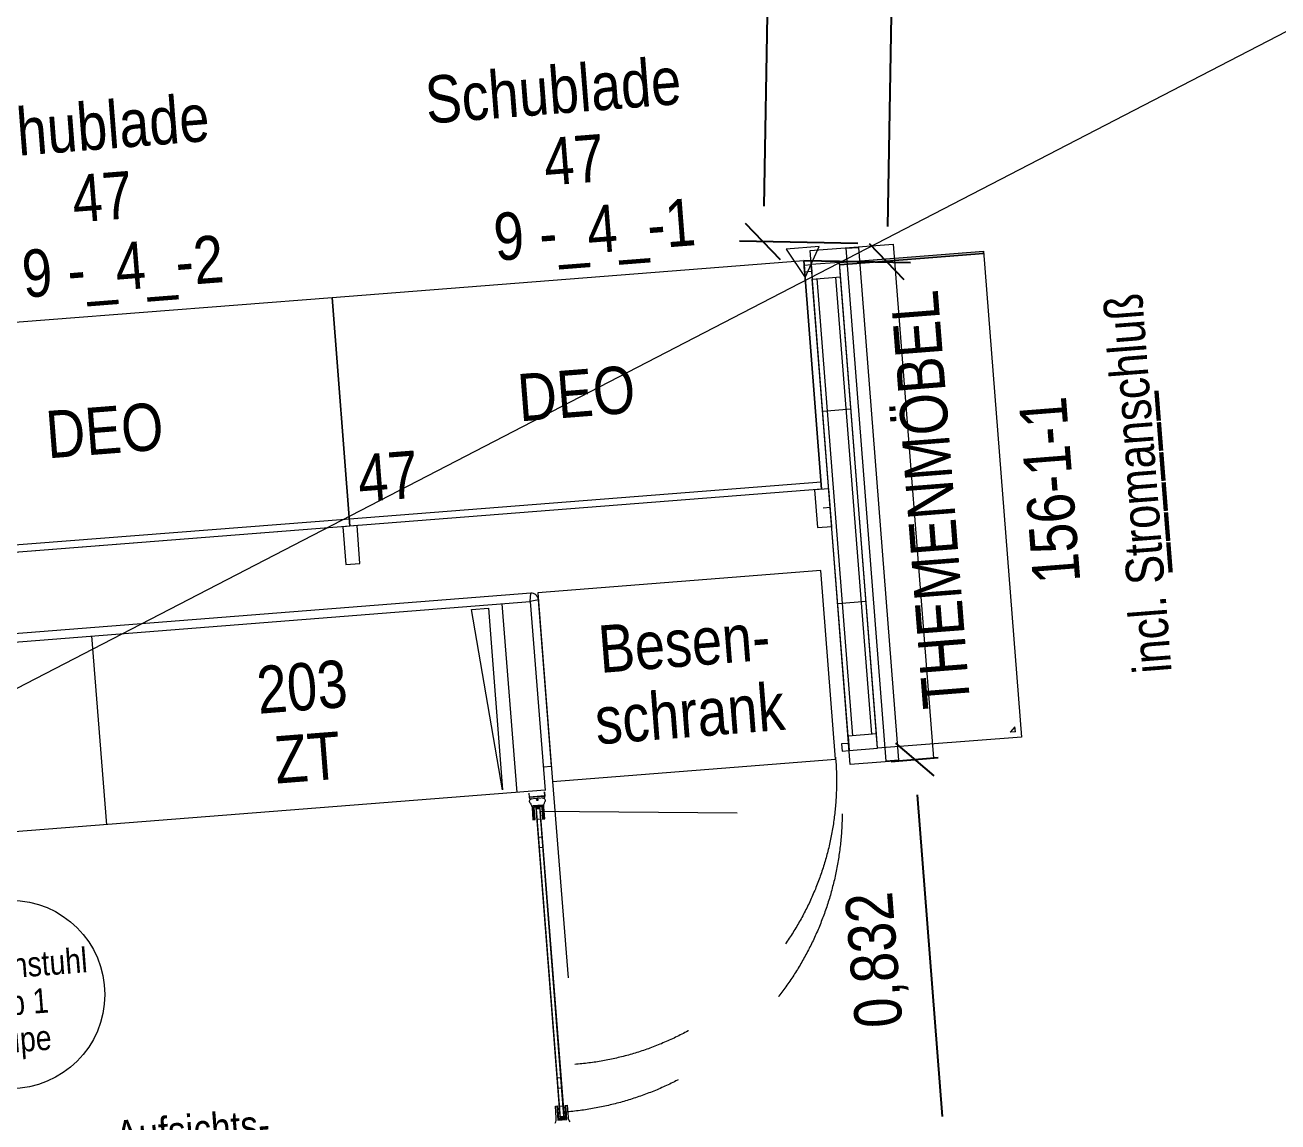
# Model space of a CAD drawing. Header units: millimetres. Extents: x 1954135 to 2038297, y 1349223 to 1397094.
# Drawn here: x 2003677 to 2006325, y 1381732 to 1384050 of the extents above; entities that cross this region are included whole.
import ezdxf
from ezdxf.enums import TextEntityAlignment as Align

# ---------------------------------------------------------------- set-up
doc = ezdxf.new("R2010")
doc.units = ezdxf.units.MM
doc.header["$MEASUREMENT"] = 0
doc.linetypes.add('DGN Style 2', pattern=[694.23873, 416.543238, -277.695492])
doc.layers.get('Defpoints').update_dxf_attribs({"lineweight": 0})
for name, color, linetype, lineweight in [('01_Grundriss (Construction)', 7, 'Continuous', 0), ('10_Einrichtung', 7, 'Continuous', 0), ('10_Einrichtung (Construction)', 7, 'Continuous', 0), ('13_Ladenbau', 94, 'Continuous', 0), ('20_Sortimentierung', 7, 'Continuous', 0), ('21_Modulnummer', 7, 'Continuous', 0), ('TXT Schrift allgemein', 7, 'Continuous', 13)]:
    doc.layers.add(name, color=color, linetype=linetype, lineweight=lineweight)
doc.layers.add('02_Unterzug', color=253, linetype='Continuous', lineweight=0, transparency=0.4)
doc.styles.add('Rossmann', font='ARIALN.TTF', dxfattribs={"height": 100})
doc.styles.add('Style-Arial Narrow', font='ARIALN.TTF')
doc.dimstyles.new('Rossmann', dxfattribs={"dimtxt": 100, "dimasz": 75, "dimexe": 50, "dimexo": 0.0625, "dimgap": 50, "dimtad": 1, "dimdec": 3, "dimlfac": 0.001, "dimzin": 3, "dimtxsty": 'Rossmann', "dimcen": 0, "dimadec": 3, "dimazin": 0, "dimtfac": 1, "dimtdec": 0, "dimtofl": 0, "dimtmove": 0, "dimatfit": 1, "dimfxl": 200, "dimfxlon": 1, "dimfrac": 2, "dimtolj": 1, "dimtzin": 3, "dimarcsym": 0})

# ---------------------------------------------------------------- blocks, each defined once
blk = doc.blocks.new('_Oblique-1')
at = {"color": 0, "linetype": 'ByBlock', "lineweight": -2}
blk.add_line((0.5, 0.5), (-0.5, -0.5), dxfattribs=at)
blk = doc.blocks.new('*D376')
at = {"layer": '10_Einrichtung', "color": 0, "linetype": 'ByBlock', "lineweight": -2, "transparency": 16777216}
for p, q in [((2005470.9, 1385494.5), (2005220.9, 1385498.9)), ((2005436.8, 1383588.8), (2005186.8, 1383593.3))]:
    blk.add_line(p, q, dxfattribs=at)
at = {"layer": '10_Einrichtung', "color": 0, "linetype": 'Continuous', "lineweight": -2, "transparency": 16777216}
blk.add_line((2005269.6, 1385423), (2005238.2, 1383667.4), dxfattribs=at)
at = {"layer": 'Defpoints', "color": 0, "linetype": 'Continuous', "lineweight": 0, "transparency": 16777216}
for p in [(2006592.7, 1385474.4), (2005236.8, 1383592.4), (2005511.6, 1383587.5)]:
    blk.add_point(p, dxfattribs=at)
at = {"layer": '10_Einrichtung', "color": 0, "linetype": 'Continuous', "lineweight": -2, "transparency": 16777216, "xscale": 75, "yscale": 75, "zscale": 75}
for p, rotation in [((2005270.9, 1385498), 88.9753740006706), ((2005236.8, 1383592.4), 268.9753740006706)]:
    blk.add_blockref('_Oblique-1', p, dxfattribs=dict(at, rotation=rotation))
at = {"layer": '10_Einrichtung', "color": 0, "linetype": 'Continuous', "lineweight": 0, "transparency": 16777216, "insert": (2005143.8, 1384547.2), "char_height": 100, "attachment_point": 5, "rotation": 88.9754, "style": 'Style-Arial Narrow'}
blk.add_mtext('\\A1;1,906', dxfattribs=at)
blk = doc.blocks.new('*D1500')
at = {"layer": '13_Ladenbau', "color": 0, "linetype": 'ByBlock', "lineweight": -2, "transparency": 16777216}
for p, q in [((2005727.8, 1386245), (2005496.5, 1386249.1)), ((2005322.8, 1383552.9), (2005548.2, 1383548.8))]:
    blk.add_line(p, q, dxfattribs=at)
at = {"layer": '13_Ladenbau', "color": 94, "linetype": 'Continuous', "lineweight": -2, "transparency": 16777216}
blk.add_line((2005545.2, 1386173.2), (2005499.6, 1383624.7), dxfattribs=at)
at = {"layer": 'Defpoints', "color": 0, "linetype": 'Continuous', "lineweight": 0, "transparency": 16777216}
for p in [(2005727.9, 1386245), (2005322.8, 1383552.9), (2005498.3, 1383549.7)]:
    blk.add_point(p, dxfattribs=at)
at = {"layer": '13_Ladenbau', "color": 94, "linetype": 'Continuous', "lineweight": -2, "transparency": 16777216, "xscale": 75, "yscale": 75, "zscale": 75}
for p, rotation in [((2005546.5, 1386248.2), 88.97537400047342), ((2005498.3, 1383549.7), 268.9753740004734)]:
    blk.add_blockref('_Oblique-1', p, dxfattribs=dict(at, rotation=rotation))
at = {"layer": '13_Ladenbau', "color": 0, "linetype": 'Continuous', "lineweight": 0, "transparency": 16777216, "insert": (2005412.3, 1384900.9), "char_height": 100, "attachment_point": 5, "rotation": 88.9754, "style": 'Style-Arial Narrow'}
blk.add_mtext('\\A1;2,699', dxfattribs=at)
blk = doc.blocks.new('Kassenstuhl Typ 1 taupe')
at = {"layer": '10_Einrichtung', "color": 7, "linetype": 'Continuous', "lineweight": 0}
blk.add_circle((0, 0), 199.1, dxfattribs=at)
at = {"layer": '10_Einrichtung', "color": 7, "linetype": 'Continuous', "lineweight": 0, "insert": (3.8, -26), "char_height": 52.363, "width": 235.76, "attachment_point": 5, "line_spacing_factor": 0.9, "style": 'Rossmann'}
blk.add_mtext('Kassenstuhl\\PTyp 1\\Ptaupe', dxfattribs=at)
blk = doc.blocks.new('ABM Lübeck Kompakt lang rechts')
at = {"layer": '10_Einrichtung', "linetype": 'Continuous', "lineweight": 0}
for p, q in [((1527.5, 209.4), (-1527.5, 209.4)), ((-1525, 191.9), (1525, 191.9)), ((1465, 191.9), (1465, -208.1)), ((1525, 191.9), (1527.5, 209.4)), ((1542.5, 194.4), (1525, 191.9)), ((1525, 191.9), (1525, -208.1)), ((1542.5, -158.1), (1542.5, 194.4)), ((1525, -158.1), (1542.5, -158.1))]:
    blk.add_line(p, q, dxfattribs=at)
blk.add_arc((1527.5, 194.4), 15, 359.9365, 90.1016, dxfattribs=at)
at = {"layer": '10_Einrichtung (Construction)', "lineweight": 0}
blk.add_line((595, 191.9), (595, -208.1), dxfattribs=at)
blk = doc.blocks.new('ZT 203')
at = {"layer": '10_Einrichtung (Construction)', "color": 178, "lineweight": 0}
for p, q in [((-54.1, 367.3), (-17.9, 367.3)), ((-18.1, -18.1), (-54.1, 367.3)), ((-17.9, 367.3), (-18.1, -18.1))]:
    blk.add_line(p, q, dxfattribs=at)
blk = doc.blocks.new('*U1534')
at = {"layer": '10_Einrichtung', "linetype": 'Continuous', "lineweight": 0}
blk.add_blockref('ABM Lübeck Kompakt lang rechts', (0, 0), dxfattribs=at)
at = {"layer": '10_Einrichtung', "color": 178, "lineweight": 0}
blk.add_blockref('ZT 203', (1453.9, -182), dxfattribs=at)
at = {"layer": '10_Einrichtung (Construction)', "linetype": 'Continuous', "lineweight": 0, "insert": (1030, -24.7), "char_height": 100, "attachment_point": 5, "line_spacing_factor": 0.9, "style": 'Rossmann'}
blk.add_mtext('\\C256;203\\PZT', dxfattribs=at)
blk = doc.blocks.new('*U1541')
at = {"layer": '02_Unterzug', "color": 7}
for p, q in [((1512.8, 680.4), (1512.8, 25.4)), ((1512.8, 680.4), (1520.8, 680.4)), ((1520.8, 680.4), (1520.8, 25.4)), ((1512.8, 620.4), (1520.8, 620.4)), ((1512.8, 110.4), (1520.8, 110.4)), ((1504.3, 50.9), (1508.8, 50.9)), ((1504.3, 25.8), (1504.3, 50.9)), ((1507.3, 50.9), (1507.3, 20.9)), ((1508.8, 48.9), (1507.3, 48.9)), ((1508.8, 50.9), (1508.8, 25.4)), ((1512.8, 50.4), (1520.8, 50.4)), ((1512.8, 27.4), (1520.8, 27.4)), ((1524.8, 50.9), (1529.3, 50.9)), ((1524.8, 25.4), (1524.8, 50.9)), ((1526.3, 48.9), (1524.8, 48.9)), ((1526.3, 20.9), (1526.3, 50.9)), ((1529.3, 50.9), (1529.3, 25.8)), ((1507.3, 25.4), (1508.8, 25.4)), ((1507.3, 20.9), (1526.3, 20.9)), ((1509.8, 24.4), (1509.8, 22.9)), ((1509.8, 24.4), (1523.8, 24.4)), ((1509.8, 22.9), (1523.8, 22.9)), ((1512.8, 25.4), (1520.8, 25.4)), ((1523.8, 22.9), (1523.8, 24.4)), ((1524.8, 25.4), (1526.3, 25.4)), ((1529.3, 25.2), (1529.3, 25.2))]:
    blk.add_line(p, q, dxfattribs=at)
for centre, radius, start, end in [((1484.3, 25.8), 20, 327.7958, 0), ((1509.8, 25.4), 2.5, 180, 270), ((1509.8, 25.4), 1, 180, 270), ((1523.8, 25.4), 1, 270, 360), ((1523.8, 25.4), 2.5, 270, 0), ((1549.3, 25.8), 20, 180, 212.2042)]:
    blk.add_arc(centre, radius, start, end, dxfattribs=at)
blk = doc.blocks.new('*U1543')
at = {"layer": '10_Einrichtung', "linetype": 'DGN Style 2'}
blk.add_line((300, -100), (300, 500), dxfattribs=at)
at = {"layer": '10_Einrichtung', "flags": 128}
blk.add_lwpolyline([(-300, -100), (-300, -500), (300, -500), (300, -100)], close=True, dxfattribs=at)
at = {"layer": '10_Einrichtung', "linetype": 'DGN Style 2', "extrusion": (0, 0, -1)}
blk.add_arc((-300, -100), 600, 359.5831, 90, dxfattribs=at)
blk = doc.blocks.new('Besenschrank Kompakt')
at = {"layer": '10_Einrichtung'}
blk.add_blockref('*U1543', (0, 0), dxfattribs=at)
at = {"layer": '10_Einrichtung (Construction)', "linetype": 'Continuous', "insert": (0, -294.8), "char_height": 100, "attachment_point": 5, "rotation": 180, "line_spacing_factor": 0.9, "style": 'Rossmann'}
blk.add_mtext('\\C256;Besen-\\Pschrank', dxfattribs=at)
blk = doc.blocks.new('*U1545')
at = {"layer": '10_Einrichtung', "color": 5, "linetype": 'Continuous', "lineweight": 30, "extrusion": (0, 0, -1), "flags": 128}
for points in [[(24.6, -155.5), (-244.1, 68.7), (-250.6, 61), (18.2, -163.2)], [(-133, -37.2), (-133, -57.2), (-93, -57.2), (-93, -37.2)]]:
    blk.add_lwpolyline(points, close=True, dxfattribs=at)
at = {"layer": '10_Einrichtung', "color": 5, "linetype": 'Continuous', "lineweight": 30, "extrusion": (0, 0, -1), "insert": (-88.4, 38.6), "char_height": 65, "attachment_point": 5, "text_direction": (-1, 0, 0), "line_spacing_factor": 0.9, "style": 'Rossmann'}
blk.add_mtext('\\C5;Aufsichts-\\Pmonitor', dxfattribs=at)
blk = doc.blocks.new('*U1544')
at = {"layer": '10_Einrichtung', "color": 5, "linetype": 'Continuous', "lineweight": 30}
blk.add_blockref('*U1545', (0, 0), dxfattribs=at)
at = {"layer": '10_Einrichtung (Construction)', "color": 5, "linetype": 'Continuous', "extrusion": (0, 0, -1), "style": 'Rossmann'}
blk.add_text('Lü', height=50, dxfattribs=at).set_placement((-198.9, -47.7), align=Align.MIDDLE_CENTER)
blk = doc.blocks.new('Lübecker Kompakt 2024 rechts lang')
at = {"layer": '10_Einrichtung (Construction)'}
blk.add_line((1534.6, 733.2), (-1515.4, 733.2), dxfattribs=at)
blk = doc.blocks.new('Pendeltür Lübeck Kompakt rechts')
at = {"layer": '10_Einrichtung', "color": 7}
for p, q in [((-315.8, 343.1), (-315.8, -311.9)), ((-315.8, 343.1), (-307.8, 343.1)), ((-307.8, 343.1), (-307.8, -311.9)), ((-315.8, 283.1), (-307.8, 283.1)), ((-315.8, -226.9), (-307.8, -226.9)), ((-324.3, -286.4), (-319.8, -286.4)), ((-324.3, -311.5), (-324.3, -286.4)), ((-321.3, -286.4), (-321.3, -316.4)), ((-319.8, -288.4), (-321.3, -288.4)), ((-319.8, -286.4), (-319.8, -311.9)), ((-315.8, -286.9), (-307.8, -286.9)), ((-303.8, -286.4), (-299.3, -286.4)), ((-303.8, -311.9), (-303.8, -286.4)), ((-302.3, -288.4), (-303.8, -288.4)), ((-302.3, -316.4), (-302.3, -286.4)), ((-299.3, -286.4), (-299.3, -311.5)), ((-321.3, -311.9), (-319.8, -311.9)), ((-321.3, -316.4), (-302.3, -316.4)), ((-318.8, -312.9), (-318.8, -314.4)), ((-318.8, -312.9), (-304.8, -312.9)), ((-318.8, -314.4), (-304.8, -314.4)), ((-315.8, -309.9), (-307.8, -309.9)), ((-315.8, -311.9), (-307.8, -311.9)), ((-304.8, -314.4), (-304.8, -312.9)), ((-303.8, -311.9), (-302.3, -311.9)), ((-299.3, -312.1), (-299.3, -312.1)), ((-328.3, -334.4), (-328.3, -331.4)), ((-328.3, -331.4), (-295.3, -331.4)), ((-328.3, -334.4), (-295.3, -334.4)), ((-328.3, -334.8), (-327.9, -334.4)), ((-295.3, -334.8), (-328.3, -334.8)), ((-328.3, -343.1), (-328.3, -334.8)), ((-327.9, -334.4), (-327.9, -343.1)), ((-313.3, -328.3), (-313.3, -327.5)), ((-310.3, -327.5), (-310.3, -328.3)), ((-295.3, -334.8), (-295.7, -334.4)), ((-295.7, -343.1), (-295.7, -334.4)), ((-295.3, -331.4), (-295.3, -334.4)), ((-295.3, -334.8), (-295.3, -343.1))]:
    blk.add_line(p, q, dxfattribs=at)
for centre, radius, start, end in [((-344.3, -311.5), 20, 327.7958, 0), ((-318.8, -311.9), 2.5, 180, 270), ((-318.8, -311.9), 1, 180, 270), ((-304.8, -311.9), 1, 270, 360), ((-304.8, -311.9), 2.5, 270, 0), ((-279.3, -311.5), 20, 180, 212.2042), ((-322.3, -325.4), 6, 147.7958, 270), ((-311.8, -327.9), 1.55, 0, 180), ((-311.8, -327.9), 1.5, 360, 180), ((-311.8, -327.9), 1.5, 180, 360), ((-311.8, -327.9), 1.55, 180, 0), ((-301.3, -325.4), 6, 270, 32.2042)]:
    blk.add_arc(centre, radius, start, end, dxfattribs=at)
at = {"layer": '10_Einrichtung (Construction)', "color": 7, "linetype": 'DGN Style 2'}
blk.add_line((-307.8, -303.7), (328.3, -248), dxfattribs=at)
at = {"layer": '10_Einrichtung (Construction)', "linetype": 'DGN Style 2'}
blk.add_arc((-307.8, -303.7), 638.5, 5, 90, dxfattribs=at)
blk = doc.blocks.new('reLüko2024l-A')
at = {"layer": '02_Unterzug', "color": 7}
blk.add_blockref('*U1541', (2133.4, -1111.7), dxfattribs=at)
at = {"layer": '10_Einrichtung', "linetype": 'Continuous', "lineweight": 0}
blk.add_blockref('*U1534', (2143, -185.7), dxfattribs=at)
at = {"layer": '10_Einrichtung', "rotation": 180}
blk.add_blockref('Besenschrank Kompakt', (3985.5, -476.2), dxfattribs=at)
at = {"layer": '10_Einrichtung', "linetype": 'Continuous'}
blk.add_blockref('Lübecker Kompakt 2024 rechts lang', (2133.4, -1126.9), dxfattribs=at)
at = {"layer": '10_Einrichtung', "linetype": 'DGN Style 2', "extrusion": (0, 0, -1), "rotation": 180}
blk.add_blockref('Pendeltür Lübeck Kompakt rechts', (-3962, -740.3), dxfattribs=at)
at = {"layer": '10_Einrichtung', "color": 7, "linetype": 'Continuous', "lineweight": 0}
blk.add_blockref('Kassenstuhl Typ 1 taupe', (2508.2, -735.7), dxfattribs=at)
at = {"layer": '10_Einrichtung', "color": 5, "linetype": 'Continuous', "lineweight": 30, "extrusion": (0, 0, -1)}
blk.add_blockref('*U1544', (-2780.9, -1139.3), dxfattribs=at)
blk = doc.blocks.new('*U1555')
at = {"layer": '10_Einrichtung', "color": 42, "lineweight": 13, "ltscale": 0.01, "flags": 128}
blk.add_lwpolyline([(544.8, -88), (-544.8, -88), (-544.8, 88), (544.8, 88)], close=True, dxfattribs=at)
at = {"layer": '10_Einrichtung', "ltscale": 0.01, "flags": 128}
blk.add_lwpolyline([(-543.5, 11.8), (543.5, 11.8), (543.5, -14.4), (-543.5, -14.4)], close=True, dxfattribs=at)
blk = doc.blocks.new('RZ024_7')
at = {"layer": '10_Einrichtung', "color": 7, "lineweight": 0, "ltscale": 10}
for p, q in [((-157.5, -484.4), (-157.5, 484.4)), ((-97.5, -484.4), (-97.5, 484.4)), ((-97.5, 203.9), (-157.5, 203.9)), ((-97.5, -203.9), (-157.5, -203.9))]:
    blk.add_line(p, q, dxfattribs=at)
at = {"layer": '10_Einrichtung', "color": 7, "linetype": 'Continuous', "lineweight": 0}
for p, q in [((-147.5, -484.4), (-147.5, 484.4)), ((-107.5, -484.4), (-107.5, 484.4))]:
    blk.add_line(p, q, dxfattribs=at)
at = {"layer": '10_Einrichtung', "color": 7, "linetype": 'Continuous', "lineweight": 0, "flags": 128}
for points in [[(-172.5, 515), (-157.5, 515), (-157.5, 500), (-172.5, 500)], [(-172.5, -515), (-157.5, -515), (-157.5, -500), (-172.5, -500)]]:
    blk.add_lwpolyline(points, close=True, dxfattribs=at)
at = {"layer": '10_Einrichtung', "color": 7, "lineweight": 0, "ltscale": 10, "flags": 128}
for points in [[(-97.5, 484.4), (-97.5, 515), (-157.5, 515), (-157.5, 484.4)], [(-97.5, -515), (-97.5, -484.4), (-157.5, -484.4), (-157.5, -515)]]:
    blk.add_lwpolyline(points, close=True, dxfattribs=at)
at = {"layer": '10_Einrichtung (Construction)', "color": 7, "linetype": 'Continuous', "lineweight": 0}
blk.add_line((-157.5, 0), (-172.5, 0), dxfattribs=at)
at = {"layer": '10_Einrichtung (Construction)', "color": 7, "linetype": 'Continuous', "lineweight": 0, "flags": 128}
blk.add_lwpolyline([(-97.5, 515), (207.5, 515), (207.5, -515), (-97.5, -515)], close=True, dxfattribs=at)
blk = doc.blocks.new('IKBom_7')
at = {"layer": '10_Einrichtung', "color": 7, "linetype": 'Continuous', "lineweight": 0}
blk.add_blockref('RZ024_7', (172.5, 0), dxfattribs=at)
at = {"layer": '20_Sortimentierung', "color": 7, "linetype": 'Continuous', "lineweight": 0, "style": 'Style-Arial Narrow'}
blk.add_attdef('IKBom_7_0', text='', height=100, rotation=90, dxfattribs=at).set_placement((227.5, 0), align=Align.MIDDLE_CENTER)
at = {"layer": '21_Modulnummer', "color": 7, "linetype": 'Continuous', "lineweight": 0, "insert": (430, 0), "char_height": 100, "attachment_point": 2, "rotation": 90, "line_spacing_factor": 0.6, "style": 'Style-Arial Narrow'}
blk.add_mtext('156-1-1', dxfattribs=at)
at = {"layer": '21_Modulnummer', "color": 5, "linetype": 'Continuous', "lineweight": 0, "style": 'Style-Arial Narrow'}
blk.add_attdef('IKBom_7_0', text='', height=100, rotation=90, dxfattribs=at).set_placement((597.4, 0), align=Align.TOP_CENTER)
blk = doc.blocks.new('Zub Kombi Pack Marketing_5')
at = {"layer": '10_Einrichtung', "linetype": 'Continuous', "lineweight": 0}
for p, q in [((5.4, 5.4), (-5.4, -5.4)), ((5.4, -5.4), (5.4, 5.4)), ((5.4, -5.4), (-5.4, -5.4))]:
    blk.add_line(p, q, dxfattribs=at)
blk = doc.blocks.new('Seitenschwert')
at = {"layer": '21_Modulnummer', "color": 230, "linetype": 'DGN Style 2', "lineweight": 0}
for p, q in [((-152.5, -1), (-152.5, 4)), ((-152.5, 4), (152.5, 4)), ((152.5, -1), (152.5, 4)), ((-152.5, -1), (152.5, -1))]:
    blk.add_line(p, q, dxfattribs=at)
at = {"layer": '21_Modulnummer', "color": 230, "linetype": 'DGN Style 2', "lineweight": 0, "flags": 128}
blk.add_lwpolyline([(152.5, -1), (-152.5, -1), (-152.5, 4), (152.5, 4)], close=True, dxfattribs=at)
at = {"layer": '21_Modulnummer', "color": 230, "linetype": 'DGN Style 2', "lineweight": 0}
blk.add_solid([(152.5, -1), (-152.5, -1), (152.5, 4), (-152.5, 4)], dxfattribs=at)
blk = doc.blocks.new('GK-TM47-A-i')
at = {"layer": '10_Einrichtung', "color": 42, "lineweight": 13, "ltscale": 0.01, "rotation": 90}
blk.add_blockref('*U1555', (103, 0), dxfattribs=at)
at = {"layer": '10_Einrichtung', "linetype": 'Continuous', "lineweight": 0}
blk.add_blockref('Zub Kombi Pack Marketing_5', (362.8, -497.7), dxfattribs=at)
at = {"layer": '20_Sortimentierung', "color": 7, "linetype": 'Continuous', "lineweight": 0}
ref = blk.add_blockref('IKBom_7', (0, 0), dxfattribs=at)
ref.add_attrib('IKBom_7_0', 'THEMENMÖBEL', dxfattribs={"color": 7, "linetype": 'Continuous', "lineweight": 0, "height": 100, "rotation": 90, "style": 'Style-Arial Narrow'}).set_placement((227.5, 0), align=Align.MIDDLE_CENTER)
ref.add_attrib('IKBom_7_0', '______', dxfattribs={"layer": '21_Modulnummer', "color": 5, "linetype": 'Continuous', "lineweight": 0, "height": 100, "rotation": 90, "style": 'Style-Arial Narrow'}).set_placement((597.4, 0), align=Align.TOP_CENTER)
at = {"layer": '21_Modulnummer', "color": 230, "linetype": 'DGN Style 2', "lineweight": 0}
blk.add_blockref('Seitenschwert', (227.5, 511), dxfattribs=at)
at = {"layer": '10_Einrichtung', "color": 5, "linetype": 'Continuous', "lineweight": 0, "insert": (667.9, 0), "char_height": 100, "attachment_point": 5, "rotation": 90, "line_spacing_factor": 0.72, "style": 'Rossmann'}
blk.add_mtext('\\H0.8x;\\C5;incl. Stromanschluß', dxfattribs=at)
blk = doc.blocks.new('*U1562')
at = {"layer": '10_Einrichtung', "color": 7, "linetype": 'Continuous', "lineweight": 0}
blk.add_line((-500, 187.5), (500, 187.5), dxfattribs=at)
at = {"layer": '10_Einrichtung', "color": 7, "linetype": 'Continuous', "lineweight": 0, "flags": 128}
for points in [[(-485, 282.5), (-515, 282.5), (-515, 202.5), (-485, 202.5)], [(515, 282.5), (485, 282.5), (485, 202.5), (515, 202.5)], [(-500, 202.5), (500, 202.5), (500, -282.5), (-500, -282.5)]]:
    blk.add_lwpolyline(points, close=True, dxfattribs=at)
at = {"layer": '10_Einrichtung (Construction)', "color": 3, "linetype": 'Continuous', "lineweight": 0}
for p, q in [((-500, 202.5), (-500, -282.5)), ((500, 202.5), (500, -282.5))]:
    blk.add_line(p, q, dxfattribs=at)
at = {"layer": '10_Einrichtung (Construction)', "color": 5, "linetype": 'Continuous', "lineweight": 0}
blk.add_line((-500, 202.5), (500, 202.5), dxfattribs=at)
at = {"layer": '10_Einrichtung', "color": 7, "linetype": 'Continuous', "lineweight": 0, "style": 'Rossmann'}
blk.add_text('47', height=100, rotation=180, dxfattribs=at).set_placement((411.7, 103.6), align=Align.MIDDLE_CENTER)
blk = doc.blocks.new('R1 47_206')
at = {"layer": '10_Einrichtung', "color": 7, "linetype": 'Continuous', "lineweight": 0}
blk.add_blockref('*U1562', (500, -242.5), dxfattribs=at)
blk = doc.blocks.new('I1 47_206')
at = {"layer": '10_Einrichtung', "color": 7, "linetype": 'Continuous', "lineweight": 0}
blk.add_blockref('R1 47_206', (0, 0), dxfattribs=at)
at = {"layer": '20_Sortimentierung', "color": 7, "linetype": 'Continuous', "lineweight": 0, "style": 'Style-Arial Narrow'}
blk.add_attdef('I1 47_206_0', text='', height=100, rotation=180, dxfattribs=at).set_placement((501.1, -282.5), align=Align.MIDDLE_CENTER)
at = {"layer": '21_Modulnummer', "color": 7, "linetype": 'Continuous', "lineweight": 0, "insert": (435.8, -675), "char_height": 100, "attachment_point": 2, "rotation": 180, "line_spacing_factor": 0.6, "style": 'Style-Arial Narrow'}
blk.add_mtext('9 -_4_-1', dxfattribs=at)
at = {"layer": '21_Modulnummer', "color": 251, "linetype": 'Continuous', "lineweight": 0, "style": 'Style-Arial Narrow'}
blk.add_attdef('I1 47_206_0', text='', height=100, rotation=180, dxfattribs=at).set_placement((467.6, -825), align=Align.TOP_CENTER)
at = {"layer": '21_Modulnummer', "color": 5, "linetype": 'Continuous', "lineweight": 0, "style": 'Style-Arial Narrow'}
blk.add_attdef('I1 47_206_0', text='', height=100, rotation=180, dxfattribs=at).set_placement((500, -975), align=Align.TOP_CENTER)
blk = doc.blocks.new('*U1565')
at = {"layer": '10_Einrichtung', "color": 7, "linetype": 'Continuous', "lineweight": 0}
blk.add_line((-500, 187.5), (500, 187.5), dxfattribs=at)
at = {"layer": '10_Einrichtung', "color": 7, "linetype": 'Continuous', "lineweight": 0, "flags": 128}
for points in [[(-485, 282.5), (-515, 282.5), (-515, 202.5), (-485, 202.5)], [(515, 282.5), (485, 282.5), (485, 202.5), (515, 202.5)], [(-500, 202.5), (500, 202.5), (500, -282.5), (-500, -282.5)]]:
    blk.add_lwpolyline(points, close=True, dxfattribs=at)
at = {"layer": '10_Einrichtung (Construction)', "color": 3, "linetype": 'Continuous', "lineweight": 0}
for p, q in [((-500, 202.5), (-500, -282.5)), ((500, 202.5), (500, -282.5))]:
    blk.add_line(p, q, dxfattribs=at)
at = {"layer": '10_Einrichtung (Construction)', "color": 5, "linetype": 'Continuous', "lineweight": 0}
blk.add_line((-500, 202.5), (500, 202.5), dxfattribs=at)
at = {"layer": '10_Einrichtung', "color": 7, "linetype": 'Continuous', "lineweight": 0, "style": 'Rossmann'}
blk.add_text('47', height=100, rotation=180, dxfattribs=at).set_placement((411.7, 103.6), align=Align.MIDDLE_CENTER)
blk = doc.blocks.new('R1 47_207')
at = {"layer": '10_Einrichtung', "color": 7, "linetype": 'Continuous', "lineweight": 0}
blk.add_blockref('*U1565', (500, -242.5), dxfattribs=at)
blk = doc.blocks.new('I1 47_207')
at = {"layer": '10_Einrichtung', "color": 7, "linetype": 'Continuous', "lineweight": 0}
blk.add_blockref('R1 47_207', (0, 0), dxfattribs=at)
at = {"layer": '20_Sortimentierung', "color": 7, "linetype": 'Continuous', "lineweight": 0, "style": 'Style-Arial Narrow'}
blk.add_attdef('I1 47_207_0', text='', height=100, rotation=180, dxfattribs=at).set_placement((501.1, -282.5), align=Align.MIDDLE_CENTER)
at = {"layer": '21_Modulnummer', "color": 7, "linetype": 'Continuous', "lineweight": 0, "insert": (435.8, -675), "char_height": 100, "attachment_point": 2, "rotation": 180, "line_spacing_factor": 0.6, "style": 'Style-Arial Narrow'}
blk.add_mtext('9 -_4_-2', dxfattribs=at)
at = {"layer": '21_Modulnummer', "color": 251, "linetype": 'Continuous', "lineweight": 0, "style": 'Style-Arial Narrow'}
blk.add_attdef('I1 47_207_0', text='', height=100, rotation=180, dxfattribs=at).set_placement((467.6, -825), align=Align.TOP_CENTER)
at = {"layer": '21_Modulnummer', "color": 5, "linetype": 'Continuous', "lineweight": 0, "style": 'Style-Arial Narrow'}
blk.add_attdef('I1 47_207_0', text='', height=100, rotation=180, dxfattribs=at).set_placement((500, -975), align=Align.TOP_CENTER)
blk = doc.blocks.new('Z_Kennzeichen Endständer')
at = {"layer": '10_Einrichtung', "color": 3, "linetype": 'Continuous', "lineweight": 0, "flags": 128}
blk.add_lwpolyline([(0, 36.2), (-34.7, -26.8), (35.1, -26.8)], close=True, dxfattribs=at)
blk = doc.blocks.new('End 160_47')
at = {"layer": '10_Einrichtung', "color": 3, "linetype": 'Continuous', "lineweight": 0, "flags": 128}
blk.add_lwpolyline([(-30.1, 295.9), (-60.1, 295.9), (-60.1, 215.9), (-30.1, 215.9)], close=True, dxfattribs=at)
at = {"layer": '10_Einrichtung (Construction)', "color": 3, "linetype": 'Continuous', "lineweight": 0}
blk.add_line((-45.1, 215.9), (-45.1, -269.1), dxfattribs=at)
at = {"layer": '10_Einrichtung', "color": 3, "lineweight": 0}
blk.add_blockref('Z_Kennzeichen Endständer', (-45.1, -269.1), dxfattribs=at)
blk = doc.blocks.new('End 160_47a')
at = {"layer": '10_Einrichtung', "color": 3, "linetype": 'Continuous', "lineweight": 0}
blk.add_blockref('End 160_47', (45.1, -255.9), dxfattribs=at)
blk = doc.blocks.new('*D1575')
at = {"layer": '10_Einrichtung', "color": 0, "linetype": 'ByBlock', "lineweight": -2, "transparency": 16777216}
for p, q in [((2005507.4, 1382494.3), (2005607, 1382502.1)), ((2005819.2, 1381684.4), (2005572.3, 1381665.1))]:
    blk.add_line(p, q, dxfattribs=at)
at = {"layer": '10_Einrichtung', "color": 0, "linetype": 'Continuous', "lineweight": -2, "transparency": 16777216}
blk.add_line((2005616.2, 1381743.7), (2005563.1, 1382423.4), dxfattribs=at)
at = {"layer": 'Defpoints', "color": 0, "linetype": 'Continuous', "lineweight": 0, "transparency": 16777216}
for p in [(2005507.4, 1382494.3), (2005557.2, 1382498.2), (2005819.3, 1381684.4)]:
    blk.add_point(p, dxfattribs=at)
at = {"layer": '10_Einrichtung', "color": 0, "linetype": 'Continuous', "lineweight": -2, "transparency": 16777216, "xscale": 75, "yscale": 75, "zscale": 75}
for p, rotation in [((2005557.2, 1382498.2), 94.4753740006595), ((2005622.1, 1381669), 274.4753740006595)]:
    blk.add_blockref('_Oblique-1', p, dxfattribs=dict(at, rotation=rotation))
at = {"layer": '10_Einrichtung', "color": 0, "linetype": 'Continuous', "lineweight": 0, "transparency": 16777216, "insert": (2005479.9, 1382075), "char_height": 100, "attachment_point": 5, "rotation": 94.4754, "style": 'Style-Arial Narrow'}
blk.add_mtext('\\A1;0,832', dxfattribs=at)

msp = doc.modelspace()

# ---------------------------------------------------------------- linework, layer by layer
at = {"layer": '01_Grundriss (Construction)', "color": 253, "linetype": 'Continuous', "lineweight": 0}
msp.add_line((2010448.2463, 1386160.5564), (1999730.6448, 1380615.8967), dxfattribs=at)

# ---------------------------------------------------------------- block references
at = {"layer": '10_Einrichtung', "color": 42, "lineweight": 13, "ltscale": 0.01, "true_color": 0xdaa520, "rotation": 4.475374000661847}
msp.add_blockref('GK-TM47-A-i', (2005363.7388, 1383029.4728), dxfattribs=at)
at = {"layer": '10_Einrichtung', "color": 5, "linetype": 'Continuous', "lineweight": 13, "rotation": 4.475374000659478}
msp.add_blockref('reLüko2024l-A', (2001088.4459, 1382539.3748), dxfattribs=at)
at = {"layer": 'TXT Schrift allgemein'}
ref = msp.add_blockref('I1 47_206', (2005363.7388, 1383029.4728), dxfattribs=dict(at, rotation=184.4753740006618))
ref.add_attrib('I1 47_206_0', '47', dxfattribs={"layer": '21_Modulnummer', "color": 251, "linetype": 'Continuous', "lineweight": 0, "height": 100, "rotation": 4.475374, "style": 'Style-Arial Narrow'}).set_placement((2004833.2216, 1383815.4728), align=Align.TOP_CENTER)
ref.add_attrib('I1 47_206_0', 'DEO', dxfattribs={"layer": '20_Sortimentierung', "color": 7, "linetype": 'Continuous', "lineweight": 0, "height": 100, "rotation": 4.475374, "style": 'Style-Arial Narrow'}).set_placement((2004842.1419, 1383272.0118), align=Align.MIDDLE_CENTER)
ref.add_attrib('I1 47_206_0', 'Schublade', dxfattribs={"layer": '21_Modulnummer', "color": 5, "linetype": 'Continuous', "lineweight": 0, "height": 100, "rotation": 4.475374, "style": 'Style-Arial Narrow'}).set_placement((2004789.1835, 1383962.4847), align=Align.TOP_CENTER)
ref = msp.add_blockref('I1 47_207', (2004366.7878, 1382951.4422), dxfattribs=dict(at, rotation=184.4753740006618))
ref.add_attrib('I1 47_207_0', '47', dxfattribs={"layer": '21_Modulnummer', "color": 251, "linetype": 'Continuous', "lineweight": 0, "height": 100, "rotation": 4.475374, "style": 'Style-Arial Narrow'}).set_placement((2003836.2707, 1383737.4422), align=Align.TOP_CENTER)
ref.add_attrib('I1 47_207_0', 'DEO', dxfattribs={"layer": '20_Sortimentierung', "color": 7, "linetype": 'Continuous', "lineweight": 0, "height": 100, "rotation": 4.475374, "style": 'Style-Arial Narrow'}).set_placement((2003845.1909, 1383193.9812), align=Align.MIDDLE_CENTER)
ref.add_attrib('I1 47_207_0', 'Schublade', dxfattribs={"layer": '21_Modulnummer', "color": 5, "linetype": 'Continuous', "lineweight": 0, "height": 100, "rotation": 4.475374, "style": 'Style-Arial Narrow'}).set_placement((2003792.2325, 1383884.4541), align=Align.TOP_CENTER)
at = {"layer": 'TXT Schrift allgemein', "rotation": 184.475374000659}
msp.add_blockref('End 160_47a', (2005363.7388, 1383029.4728), dxfattribs=at)

# ---------------------------------------------------------------- dimensions: what is measured, and where the dimension line sits
at = {"layer": '10_Einrichtung', "linetype": 'Continuous', "lineweight": 0}
for base, p1, p2, angle, picture, middle in [((2005236.8377, 1383592.4075), (2006592.7085, 1385474.392), (2005511.5853, 1383587.4937), 268.975374, '*D376', (2005143.8009, 1384547.1886)), ((2005557.2002, 1382498.1659), (2005819.274, 1381684.3861), (2005507.3526, 1382494.2644), 94.475374, '*D1575', (2005479.8913, 1382074.9689))]:
    dim = msp.add_linear_dim(base=base, p1=p1, p2=p2, angle=angle, dimstyle='Rossmann', override={"dimtxsty": 'Style-Arial Narrow', "dimblk": '_Oblique-1', "dimtdec": 3, "dimfrac": 0}, dxfattribs=at)
    dim.commit()
    dim.dimension.update_dxf_attribs({"geometry": picture, "text_midpoint": middle})
at = {"layer": '13_Ladenbau', "color": 94, "linetype": 'Continuous', "lineweight": 0}
dim = msp.add_linear_dim(base=(2005498.2518, 1383549.7336), p1=(2005727.8638, 1386244.9805), p2=(2005322.7727, 1383552.8721), angle=268.975374, dimstyle='Rossmann', override={"dimtxsty": 'Style-Arial Narrow', "dimblk": '_Oblique-1', "dimclrd": 94, "dimtdec": 3, "dimfrac": 0}, dxfattribs=at)
dim.commit()
dim.dimension.update_dxf_attribs({"geometry": '*D1500', "text_midpoint": (2005412.3051, 1384900.9475)})

doc.saveas('drawing.dxf')
